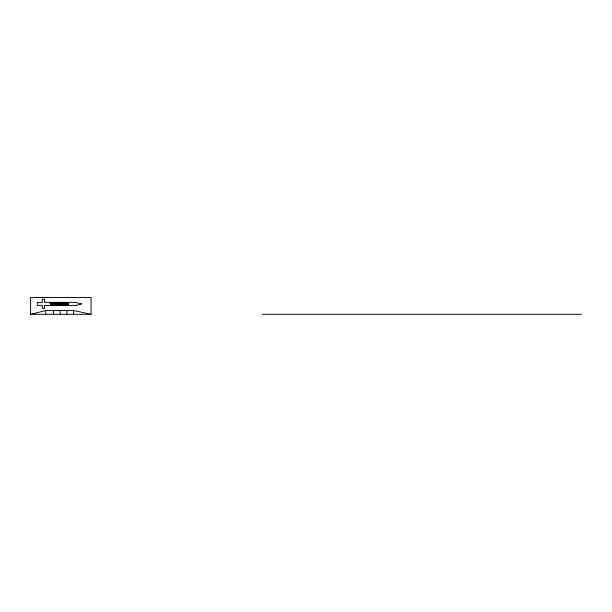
<?xml version="1.0" encoding="UTF-8"?>
<svg xmlns="http://www.w3.org/2000/svg" width="612" height="612" viewBox="0 0 612 612"><rect width="100%" height="100%" fill="white"/><g stroke="black" fill="none" stroke-linecap="round" stroke-linejoin="round"><path stroke-width="0.92" d="M30.6 314.316L45.778 310.529L73.616 310.529L91.081 314.316L91.081 297.516L30.6 297.516L30.6 314.316L91.081 314.316M262.204 314.316L581.4 314.316M73.616 310.529L73.616 314.316M66.892 310.529L66.892 314.316M60.175 310.529L60.175 314.316M53.451 310.529L53.451 314.484M45.778 310.529L45.778 314.316M62.875 302.863A1.094 1.094 0 0 0 62.523 303.177A1.285 1.285 0 0 0 62.294 303.789L62.608 304.921L63.663 305.235A1.186 1.186 0 0 0 64.252 304.998M62.738 302.955A1.163 1.163 0 0 1 63.174 302.749L63.839 302.749A1.147 1.147 0 0 1 64.26 302.948M64.13 302.863A1.056 1.056 0 0 1 64.474 303.17L64.467 304.768A1.071 1.071 0 0 1 64.122 305.082M61.659 303.154C61.957 309.993 59.961 300.347 61.659 303.154M62.768 303.674C63.495 307.89 65.094 300.806 62.768 303.674M67.427 304.853C69.998 306.513 67.098 301.823 68.888 303.231C65.254 301.448 70.564 306.237 67.427 304.853M52.77 303.108L52.357 304.577L51.645 302.764L51.094 304.6L50.995 302.787L49.832 302.818L50.987 305.273L51.599 303.529L52.349 305.227L53.336 302.787L52.54 302.772L52.77 303.108M57.513 303.414C56.74 305.189 56.671 301.701 57.513 303.414M59.938 303.414C59.157 305.166 59.127 301.693 59.938 303.414M66.44 303.414C65.66 305.166 65.629 301.693 66.44 303.414M56.419 304.745C55.616 305.595 57.949 305.48 56.809 304.225C57.429 303.69 57.78 306.26 58.239 304.875C58.255 303.996 55.585 300.691 56.419 304.745M58.844 304.745C57.727 305.51 60.58 305.457 59.234 304.707C59.333 302.749 60.167 306.428 60.718 304.891C60.695 304.026 57.949 300.676 58.844 304.745M65.346 304.745C64.229 305.51 67.083 305.457 65.736 304.707C65.836 302.749 66.662 306.428 67.221 304.891C67.198 304.026 64.451 300.676 65.346 304.745M55.08 304.944C56.992 307.262 54.154 298.778 53.581 305.005C53.764 306.298 54.2 303.131 55.08 304.944M54.116 304.141C55.524 305.067 54.208 301.861 54.116 304.141M81.358 303.919L75.681 305.526L44.599 305.526L44.599 308.41L42.289 308.41L42.289 305.357L37.248 305.357L37.248 302.626L42.289 302.626L42.289 299.169L44.599 299.169L44.599 302.374L75.681 302.374L81.358 303.919"/></g></svg>
